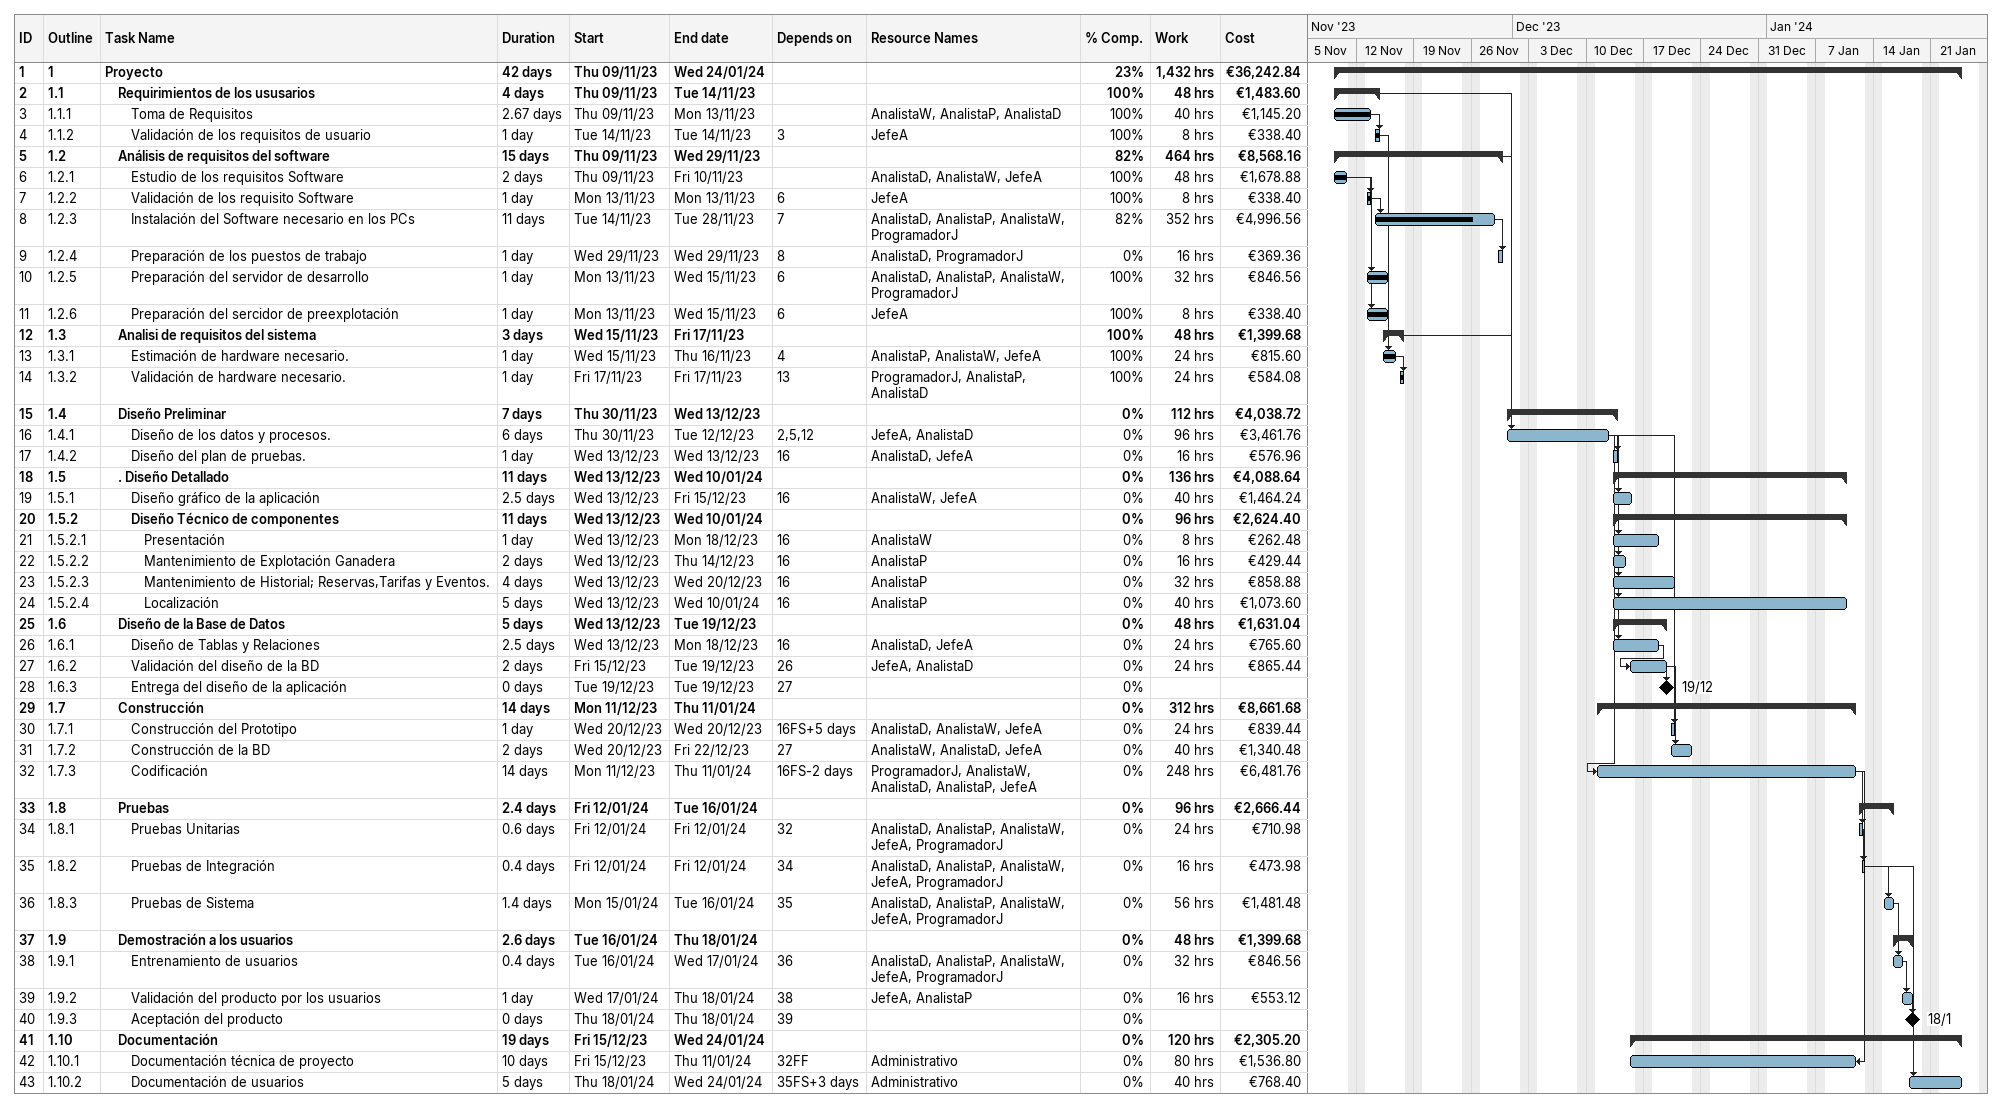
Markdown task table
| ID | WBS | Task | Duration | Start | Finish | Predecessors | Resources | % complete | Work (h) | Cost (€) |
|---|---|---|---|---|---|---|---|---|---|---|
| 1 | 1 | **Proyecto** | 42d | 2023-11-09 | 2024-01-24 |  |  | 23 | 1432 | 36242.84 |
| 2 | 1.1 | **Requirimientos de los ususarios** | 4d | 2023-11-09 | 2023-11-14 |  |  | 100 | 48 | 1483.60 |
| 3 | 1.1.1 | Toma de Requisitos | 2.67d | 2023-11-09 | 2023-11-13 |  | AnalistaW, AnalistaP, AnalistaD | 100 | 40 | 1145.20 |
| 4 | 1.1.2 | Validación de los requisitos de usuario | 1d | 2023-11-14 | 2023-11-14 | 3 | JefeA | 100 | 8 | 338.40 |
| 5 | 1.2 | **Análisis de requisitos del software** | 15d | 2023-11-09 | 2023-11-29 |  |  | 82 | 464 | 8568.16 |
| 6 | 1.2.1 | Estudio de los requisitos Software | 2d | 2023-11-09 | 2023-11-10 |  | AnalistaD, AnalistaW, JefeA | 100 | 48 | 1678.88 |
| 7 | 1.2.2 | Validación de los requisito Software | 1d | 2023-11-13 | 2023-11-13 | 6 | JefeA | 100 | 8 | 338.40 |
| 8 | 1.2.3 | Instalación del Software necesario en los PCs | 11d | 2023-11-14 | 2023-11-28 | 7 | AnalistaD, AnalistaP, AnalistaW, ProgramadorJ | 82 | 352 | 4996.56 |
| 9 | 1.2.4 | Preparación de los puestos de trabajo | 1d | 2023-11-29 | 2023-11-29 | 8 | AnalistaD, ProgramadorJ | 0 | 16 | 369.36 |
| 10 | 1.2.5 | Preparación del servidor de desarrollo | 1d | 2023-11-13 | 2023-11-15 | 6 | AnalistaD, AnalistaP, AnalistaW, ProgramadorJ | 100 | 32 | 846.56 |
| 11 | 1.2.6 | Preparación del sercidor de preexplotación | 1d | 2023-11-13 | 2023-11-15 | 6 | JefeA | 100 | 8 | 338.40 |
| 12 | 1.3 | **Analisi de requisitos del sistema** | 3d | 2023-11-15 | 2023-11-17 |  |  | 100 | 48 | 1399.68 |
| 13 | 1.3.1 | Estimación de hardware necesario. | 1d | 2023-11-15 | 2023-11-16 | 4 | AnalistaP, AnalistaW, JefeA | 100 | 24 | 815.60 |
| 14 | 1.3.2 | Validación de hardware necesario. | 1d | 2023-11-17 | 2023-11-17 | 13 | ProgramadorJ, AnalistaP, AnalistaD | 100 | 24 | 584.08 |
| 15 | 1.4 | **Diseño Preliminar** | 7d | 2023-11-30 | 2023-12-13 |  |  | 0 | 112 | 4038.72 |
| 16 | 1.4.1 | Diseño de los datos y procesos. | 6d | 2023-11-30 | 2023-12-12 | 2, 5, 12 | JefeA, AnalistaD | 0 | 96 | 3461.76 |
| 17 | 1.4.2 | Diseño del plan de pruebas. | 1d | 2023-12-13 | 2023-12-13 | 16 | AnalistaD, JefeA | 0 | 16 | 576.96 |
| 18 | 1.5 | **. Diseño Detallado** | 11d | 2023-12-13 | 2024-01-10 |  |  | 0 | 136 | 4088.64 |
| 19 | 1.5.1 | Diseño gráfico de la aplicación | 2.5d | 2023-12-13 | 2023-12-15 | 16 | AnalistaW, JefeA | 0 | 40 | 1464.24 |
| 20 | 1.5.2 | **Diseño Técnico de componentes** | 11d | 2023-12-13 | 2024-01-10 |  |  | 0 | 96 | 2624.40 |
| 21 | 1.5.2.1 | Presentación | 1d | 2023-12-13 | 2023-12-18 | 16 | AnalistaW | 0 | 8 | 262.48 |
| 22 | 1.5.2.2 | Mantenimiento de Explotación Ganadera | 2d | 2023-12-13 | 2023-12-14 | 16 | AnalistaP | 0 | 16 | 429.44 |
| 23 | 1.5.2.3 | Mantenimiento de Historial; Reservas,Tarifas y Eventos. | 4d | 2023-12-13 | 2023-12-20 | 16 | AnalistaP | 0 | 32 | 858.88 |
| 24 | 1.5.2.4 | Localización | 5d | 2023-12-13 | 2024-01-10 | 16 | AnalistaP | 0 | 40 | 1073.60 |
| 25 | 1.6 | **Diseño de la Base de Datos** | 5d | 2023-12-13 | 2023-12-19 |  |  | 0 | 48 | 1631.04 |
| 26 | 1.6.1 | Diseño de Tablas y Relaciones | 2.5d | 2023-12-13 | 2023-12-18 | 16 | AnalistaD, JefeA | 0 | 24 | 765.60 |
| 27 | 1.6.2 | Validación del diseño de la BD | 2d | 2023-12-15 | 2023-12-19 | 26 | JefeA, AnalistaD | 0 | 24 | 865.44 |
| 28 | 1.6.3 | Entrega del diseño de la aplicación | 0d | 2023-12-19 | 2023-12-19 | 27 |  | 0 |  |  |
| 29 | 1.7 | **Construcción** | 14d | 2023-12-11 | 2024-01-11 |  |  | 0 | 312 | 8661.68 |
| 30 | 1.7.1 | Construcción del Prototipo | 1d | 2023-12-20 | 2023-12-20 | 16FS+5d | AnalistaD, AnalistaW, JefeA | 0 | 24 | 839.44 |
| 31 | 1.7.2 | Construcción de la BD | 2d | 2023-12-20 | 2023-12-22 | 27 | AnalistaW, AnalistaD, JefeA | 0 | 40 | 1340.48 |
| 32 | 1.7.3 | Codificación | 14d | 2023-12-11 | 2024-01-11 | 16FS-2d | ProgramadorJ, AnalistaW, AnalistaD, AnalistaP, JefeA | 0 | 248 | 6481.76 |
| 33 | 1.8 | **Pruebas** | 2.4d | 2024-01-12 | 2024-01-16 |  |  | 0 | 96 | 2666.44 |
| 34 | 1.8.1 | Pruebas Unitarias | 0.6d | 2024-01-12 | 2024-01-12 | 32 | AnalistaD, AnalistaP, AnalistaW, JefeA, ProgramadorJ | 0 | 24 | 710.98 |
| 35 | 1.8.2 | Pruebas de Integración | 0.4d | 2024-01-12 | 2024-01-12 | 34 | AnalistaD, AnalistaP, AnalistaW, JefeA, ProgramadorJ | 0 | 16 | 473.98 |
| 36 | 1.8.3 | Pruebas de Sistema | 1.4d | 2024-01-15 | 2024-01-16 | 35 | AnalistaD, AnalistaP, AnalistaW, JefeA, ProgramadorJ | 0 | 56 | 1481.48 |
| 37 | 1.9 | **Demostración a los usuarios** | 2.6d | 2024-01-16 | 2024-01-18 |  |  | 0 | 48 | 1399.68 |
| 38 | 1.9.1 | Entrenamiento de usuarios | 0.4d | 2024-01-16 | 2024-01-17 | 36 | AnalistaD, AnalistaP, AnalistaW, JefeA, ProgramadorJ | 0 | 32 | 846.56 |
| 39 | 1.9.2 | Validación del producto por los usuarios | 1d | 2024-01-17 | 2024-01-18 | 38 | JefeA, AnalistaP | 0 | 16 | 553.12 |
| 40 | 1.9.3 | Aceptación del producto | 0d | 2024-01-18 | 2024-01-18 | 39 |  | 0 |  |  |
| 41 | 1.10 | **Documentación** | 19d | 2023-12-15 | 2024-01-24 |  |  | 0 | 120 | 2305.20 |
| 42 | 1.10.1 | Documentación técnica de proyecto | 10d | 2023-12-15 | 2024-01-11 | 32FF | Administrativo | 0 | 80 | 1536.80 |
| 43 | 1.10.2 | Documentación de usuarios | 5d | 2024-01-18 | 2024-01-24 | 35FS+3d | Administrativo | 0 | 40 | 768.40 |
